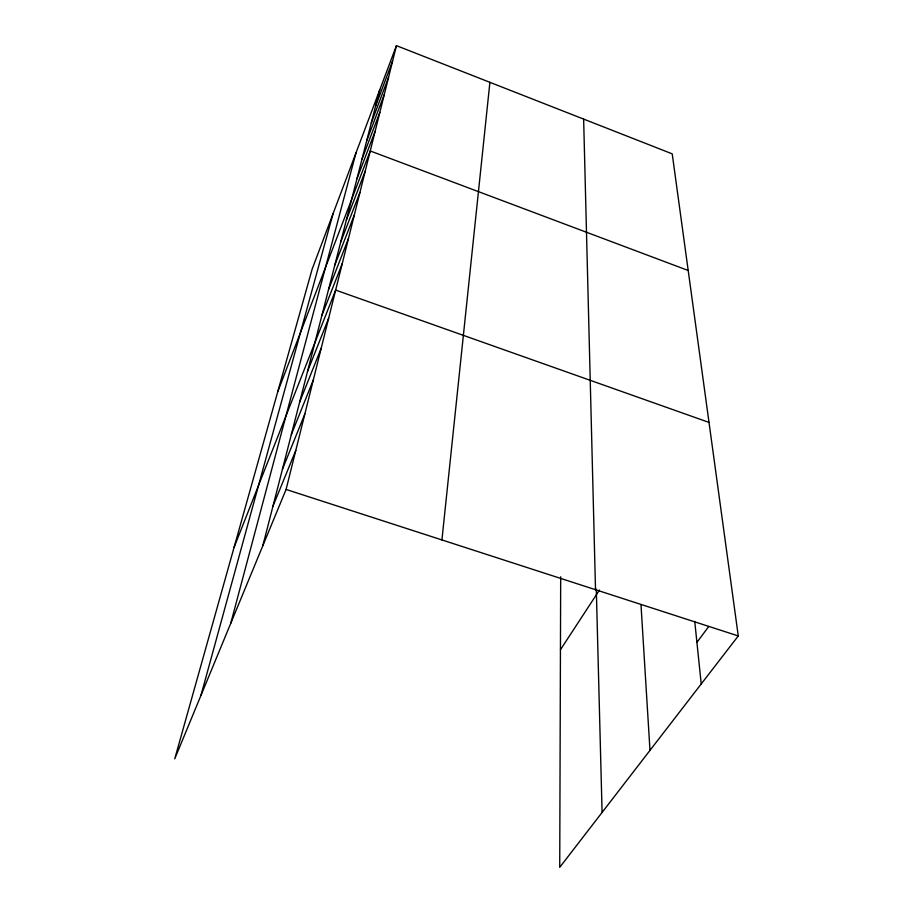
<?xml version="1.0" encoding="UTF-8"?>
<svg xmlns="http://www.w3.org/2000/svg" width="913" height="913" viewBox="0 0 913 913"><rect width="100%" height="100%" fill="white"/><g stroke="black" fill="none" stroke-linecap="round" stroke-linejoin="round"><path stroke-width="1.37" d="M560.685 576.799L559.726 867.35L738.263 635.95L672.219 153.852L396.436 45.65L312.109 269.255L174.737 758.863L286.089 489.448L396.436 45.65M441.926 539.948L489.904 82.318M262.796 545.803L379.751 89.885M230.727 623.396L355.979 152.905M200.94 695.466L333.028 213.768M375.597 106.068L392.567 61.182M371.26 122.993L388.527 77.457M366.706 140.716L384.282 94.507M361.947 159.284L379.842 112.39M356.949 178.777L375.163 131.187M277.735 391.757L370.244 150.965L688.197 270.488M346.335 220.136L365.223 171.153M340.697 242.105L359.939 192.426M334.763 265.238L354.358 214.852M328.509 289.626L348.481 238.521M321.901 315.373L342.249 263.572M234.07 547.378L335.653 290.094L709.013 422.422M307.521 371.465L328.657 318.249M299.669 402.074L321.216 348.173M291.315 434.611L313.285 380.036M282.425 469.271L304.828 414.057M272.941 506.247L295.789 450.44M560.445 649.725L599.464 590.026M696.916 642.364L708.808 626.432M286.089 489.448L738.263 635.95M694.747 621.456L701.23 683.94M640.983 604.6L649.988 750.372M596.303 589.182L602.089 812.444M583.635 119.101L595.516 589.707"/></g></svg>
